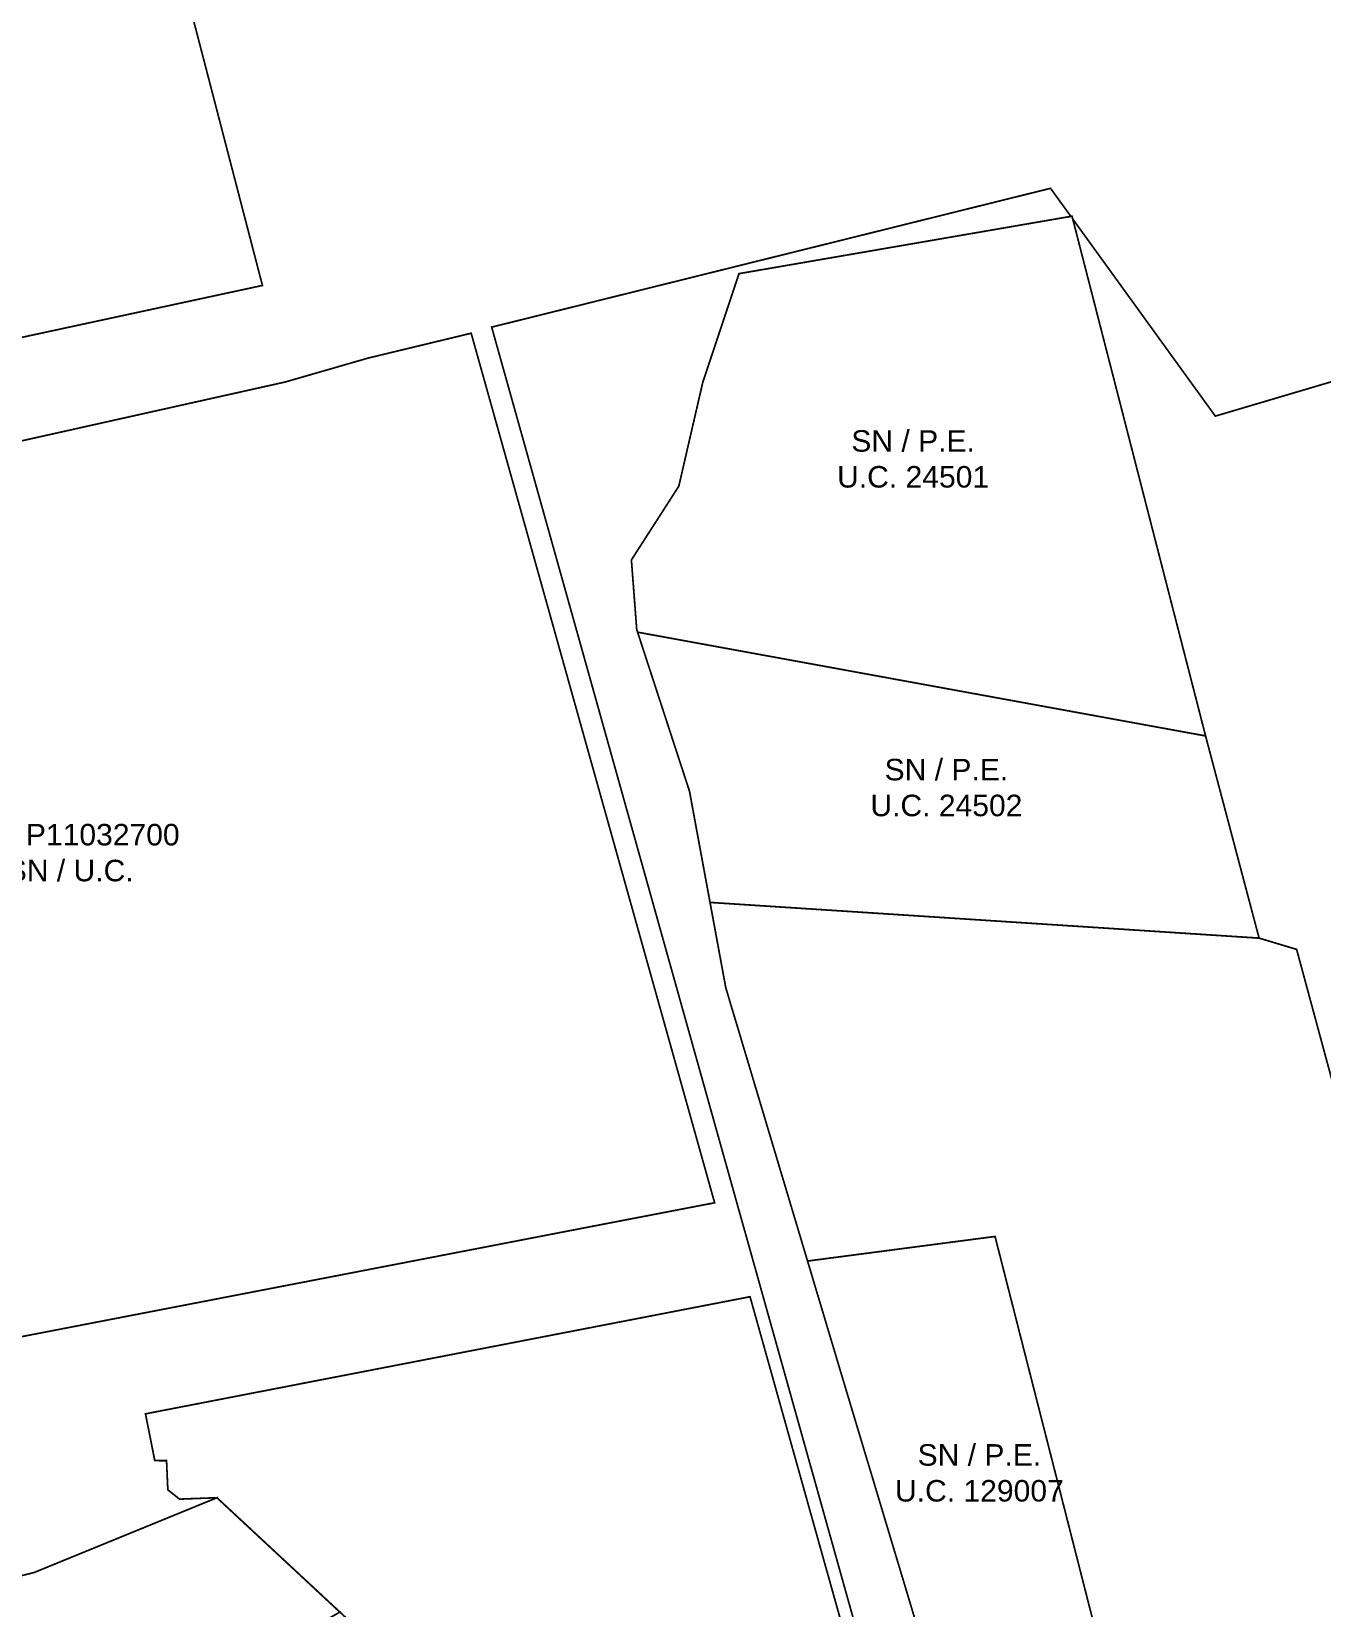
# Model space of a CAD drawing. Header units: metres. Extents: x 561401 to 594056, y 8460144 to 8508504.
# Drawn here: x 587004.6 to 587154.4, y 8500732 to 8500915.1 of the extents above; entities that cross this region are included whole.
import ezdxf

# ---------------------------------------------------------------- set-up
doc = ezdxf.new("R2010")
doc.units = ezdxf.units.M
for name, color, linetype in [('1.2. AFECTADOS BASE GRAFICA SUNARP', 150, 'Continuous'), ('1.2. BASE GRAFICA GORE', 76, 'Continuous'), ('1.2. BASE GRAFICA SUNARP', 150, 'Continuous'), ('1.3 ETIQUETA P.E. Y U.C.', 1, 'Continuous')]:
    doc.layers.add(name, color=color, linetype=linetype)
doc.styles.add('Arial', font='arial.ttf', dxfattribs={"height": 1})

msp = doc.modelspace()

# ---------------------------------------------------------------- linework, layer by layer
at = {"layer": '1.2. AFECTADOS BASE GRAFICA SUNARP', "color": 64, "linetype": 'Continuous', "lineweight": -3, "const_width": 0.2}
for points in [[(586918.435366321, 8500966.657145817), (587002.8196227923, 8500995.571006587), (587031.3899711266, 8500885.633351767), (586936.9093461777, 8500865.244917214), (586918.435366321, 8500966.657145817)], [(586939.1643052921, 8500853.228279807), (587034.0382052907, 8500874.413579809), (587043.6509052909, 8500877.188379806), (587055.6445052914, 8500880.079779806), (587083.9320052903, 8500779.034579804), (587070.5869052908, 8500776.465679806), (587060.7472052914, 8500774.562579803), (586987.7549052895, 8500760.452879807), (586957.6133052893, 8500754.621279806), (586955.0080052908, 8500768.510379806), (586948.4951052904, 8500803.343779804), (586939.1643052921, 8500853.228279807)]]:
    msp.add_lwpolyline(points, close=True, dxfattribs=at)
for points in [[(587102.0756786321, 8500723.479616413), (587089.5495786308, 8500768.204216413), (587086.3143786326, 8500779.745116413), (587058.0268786334, 8500880.790316412), (587122.9648786332, 8500896.920016412), (587125.3242323769, 8500893.657930015), (587125.4608, 8500893.6815), (587125.5454408983, 8500893.35208294), (587142.111278631, 8500870.447816415), (587164.1397786333, 8500876.969616413)], [(586984.4449715232, 8500730.903043458), (587004.8942715247, 8500736.081743458), (587026.1025715232, 8500744.759943457), (587026.103471525, 8500744.76214346), (587021.7610715245, 8500744.596743459), (587020.3984715252, 8500745.679543458), (587020.2473715243, 8500749.067243459), (587018.8812715249, 8500749.071743459), (587017.803571524, 8500754.50864346), (587088.0484715253, 8500768.11584346), (587100.5745715251, 8500723.391243462)]]:
    msp.add_lwpolyline(points, dxfattribs=at)
at = {"layer": '1.2. BASE GRAFICA GORE', "color": 64, "linetype": 'Continuous', "lineweight": -3, "const_width": 0.2}
for points in [[(587074.2632999998, 8500853.7402), (587074.8815000003, 8500845.651900003), (587074.9804999996, 8500845.341999998), (587140.9792, 8500833.2847), (587125.4607999995, 8500893.6815), (587086.7637, 8500887.0028), (587082.5500999996, 8500874.3556), (587079.7712000003, 8500862.3083), (587074.2632999998, 8500853.7402)], [(587074.9804999996, 8500845.341999998), (587081.0081000002, 8500826.8762), (587083.3995000003, 8500813.9389), (587147.1963999998, 8500809.7898), (587140.9792, 8500833.2847), (587074.9804999996, 8500845.341999998)]]:
    msp.add_lwpolyline(points, close=True, dxfattribs=at)
at = {"layer": '1.2. BASE GRAFICA SUNARP', "color": 64, "linetype": 'Continuous', "lineweight": -3, "const_width": 0.2}
for points in [[(587002.8196227922, 8500995.571006587), (586918.4353663207, 8500966.657145817), (586936.9093461783, 8500865.244917214), (587031.3899711265, 8500885.633351767), (587002.8196227922, 8500995.571006587)], [(587055.6445052914, 8500880.079779806), (587043.6509052909, 8500877.188379806), (587034.0382052914, 8500874.413579809), (586939.1643052914, 8500853.228279807), (586948.4951052911, 8500803.343779804), (586975.3835052915, 8500774.235979807), (586974.1109052907, 8500773.880779808), (586987.754905291, 8500760.452879807), (587060.7472052911, 8500774.562579803), (587070.5869052915, 8500776.465679806), (587083.932005291, 8500779.034579804), (587055.6445052914, 8500880.079779806)], [(587055.6445052914, 8500880.079779806), (587043.6509052909, 8500877.188379806), (587034.0382052914, 8500874.413579809), (586939.1643052914, 8500853.228279807), (586948.4951052911, 8500803.343779804), (586975.3835052915, 8500774.235979807), (586974.1109052907, 8500773.880779808), (586987.754905291, 8500760.452879807), (587060.7472052911, 8500774.562579803), (587070.5869052915, 8500776.465679806), (587083.932005291, 8500779.034579804), (587055.6445052914, 8500880.079779806)], [(587116.5153000001, 8500775.1199), (587094.7296000002, 8500772.2645), (587099.1486, 8500757.491399998), (587108.4167, 8500726.6282), (587109.4557999996, 8500722.7588), (587119.1692000004, 8500724.738500003), (587126.1780000003, 8500720.0995), (587131.9206, 8500714.6833), (587116.5153000001, 8500775.1199)], [(587088.0484715248, 8500768.11584346), (587017.8035715244, 8500754.50864346), (587018.8812715248, 8500749.071743459), (587020.247371525, 8500749.067243459), (587020.3984715254, 8500745.679543458), (587021.761071525, 8500744.596743459), (587026.1034715245, 8500744.76214346), (587051.8320715246, 8500720.82864346), (587076.6749715251, 8500699.068743458), (587082.6538715246, 8500695.094943458), (587091.9219715246, 8500700.02754346), (587098.715571525, 8500709.309543459), (587100.5745715252, 8500723.391243462), (587088.0484715248, 8500768.11584346)], [(586962.3300715252, 8500727.89364346), (586966.2052715248, 8500708.767843459), (586987.2732715248, 8500710.217343459), (587001.6372715249, 8500712.79674346), (587032.6082715248, 8500727.003643457), (587040.3840715248, 8500731.472743463), (587026.1025715251, 8500744.759943457), (587004.8942715251, 8500736.081743458), (586984.4449715246, 8500730.903043458), (586962.3300715252, 8500727.89364346)]]:
    msp.add_lwpolyline(points, close=True, dxfattribs=at)
msp.add_lwpolyline([(587156.7202000004, 8500789.3843), (587151.5585000003, 8500808.479999999), (587147.1963999998, 8500809.7899), (587083.3995000003, 8500813.9389), (587085.2298999997, 8500804.021), (587094.7296000002, 8500772.2645), (587116.5153000001, 8500775.1199), (587131.9206, 8500714.6833), (587134.1599000004, 8500712.571100002), (587139.4866000004, 8500708.4619), (587143.5104999999, 8500705.3127), (587149.3485000003, 8500699.9238), (587155.3101000004, 8500699.3939)], dxfattribs=at)

# ---------------------------------------------------------------- texts
at = {"layer": '1.3 ETIQUETA P.E. Y U.C.', "color": 1, "char_height": 2.5, "attachment_point": 5, "style": 'Arial'}
for s, insert in [('SN / P.E.\\PU.C. 24501', (587106.9958533902, 8500865.463231696)), ('SN / P.E.\\PU.C. 24502', (587110.864065116, 8500827.27170851)), ('P.E. P11032700\\PSN / U.C.', (587009.0539266216, 8500819.709930792)), ('SN / P.E.\\PU.C. 129007', (587114.6963491782, 8500747.632940564))]:
    msp.add_mtext(s, dxfattribs=dict(at, insert=insert))

doc.saveas('drawing.dxf')
